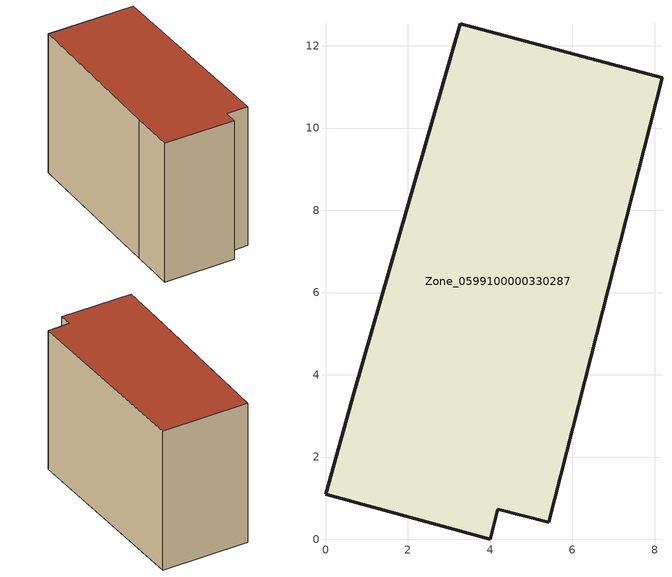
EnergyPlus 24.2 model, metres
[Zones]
Zone_0599100000330287
 floor ground (C_G): 0.7,3.59 3.27,12.54 8.18,11.22 5.42,0.42 4.19,0.73 4.01,0 0,1.1 z0
 wall outside (C_F): 4.01,0 4.19,0.73 5.42,0.42 8.18,11.22 3.27,12.54 0.7,3.59 0,1.1 4.01,0 z0:8.49
 roof outside (C_R): 5.42,0.42 8.18,11.22 3.27,12.54 0.7,3.59 0,1.1 4.01,0 4.19,0.73 z8.49
[BUILDING]
Pand.0599100000330287: North Axis=0; Terrain=City; Loads Convergence Tolerance Value=0.04; Temperature Convergence Tolerance Value=0.4; Solar Distribution=FullExterior; Maximum Number of Warmup Days=25; Minimum Number of Warmup Days=1
[Site:Location]
Rotterdam.The.Hague.AP_ZH_NLD Design_Conditions: Latitude=51.96; Longitude=4.45; Time Zone=1; Elevation=-4.5
[SITE:GROUNDTEMPERATURE:BUILDINGSURFACE]
18, 18, 18, 18, 18, 18, 18, 18, 18, 18, 18, 18
[MATERIAL] Thermal Absorptance=0.9; Solar Absorptance=0.7; Visible Absorptance=0.7
Name | Roughness | Thickness | Conductivity | Density | Specific Heat
G.TI.1975-1991 | MediumSmooth | 0.15 | 0.288461 | 540 | 1210
F.TI.1975-1991 | Rough | 0.3 | 0.230769 | 1920 | 840
R.TI.1975-1991 | MediumRough | 0.2 | 0.153846 | 1500 | 1000
[CONSTRUCTION]
C_G: G.TI.1975-1991
C_F: F.TI.1975-1991
C_R: R.TI.1975-1991
[ZONE]
Zone_0599100000330287: Type=1; Multiplier=1; Ceiling Height=Autocalculate; Volume=Autocalculate; Floor Area=autocalculate; Part of Total Floor Area=Yes
[ZONEINFILTRATION:DESIGNFLOWRATE]
Infil_Zone_0599100000330287: Zone or ZoneList or Space or SpaceList=Zone_0599100000330287; Schedule=AlwaysOn; Design Flow Rate Calculation Method=Flow/Area; Flow Rate per Floor Area=0.003; Constant Term Coefficient=1; Temperature Term Coefficient=0; Velocity Term Coefficient=0; Velocity Squared Term Coefficient=0
[HVACTEMPLATE:ZONE:IDEALLOADSAIRSYSTEM]
Zone_0599100000330287: Maximum Heating Supply Air Temperature=50; Minimum Cooling Supply Air Temperature=13; Maximum Heating Supply Air Humidity Ratio=0.0156; Minimum Cooling Supply Air Humidity Ratio=0.0077; Heating Limit=NoLimit; Cooling Limit=NoLimit; Dehumidification Control Type=ConstantSensibleHeatRatio; Cooling Sensible Heat Ratio=0.7; Dehumidification Setpoint=60; Humidification Control Type=None; Humidification Setpoint=30; Outdoor Air Method=None; Outdoor Air Flow Rate per Person=0.00944; Outdoor Air Flow Rate per Zone Floor Area=0; Outdoor Air Flow Rate per Zone=0; Demand Controlled Ventilation Type=None; Outdoor Air Economizer Type=NoEconomizer; Heat Recovery Type=None; Sensible Heat Recovery Effectiveness=0.7; Latent Heat Recovery Effectiveness=0.65
[ZONECONTROL:THERMOSTAT]
ThermostatControl_Zone_0599100000330287: Zone or ZoneList=Zone_0599100000330287; Control Type Schedule=DualSetpointControlType; Control 1=Thermostat_Zone_0599100000330287; Temperature Difference Between Cutout And Setpoint=0
[THERMOSTATSETPOINT:DUALSETPOINT]
Thermostat_Zone_0599100000330287: Heating Setpoint Temperature Schedule=HeatingSetpoint_Zone_0599100000330287; Cooling Setpoint Temperature Schedule=CoolingSetpoint_Zone_0599100000330287
[SCHEDULE:COMPACT]
HeatingSetpoint_Zone_0599100000330287: Through: 12/31, For: AllDays, Until: 24:00, 21
CoolingSetpoint_Zone_0599100000330287: Through: 12/31, For: AllDays, Until: 24:00, 24
DualSetpointControlType: Through: 12/31, For: AllDays, Until: 24:00, 4
AlwaysOn: Through: 12/31, For: AllDays, Until: 24:00, 1
